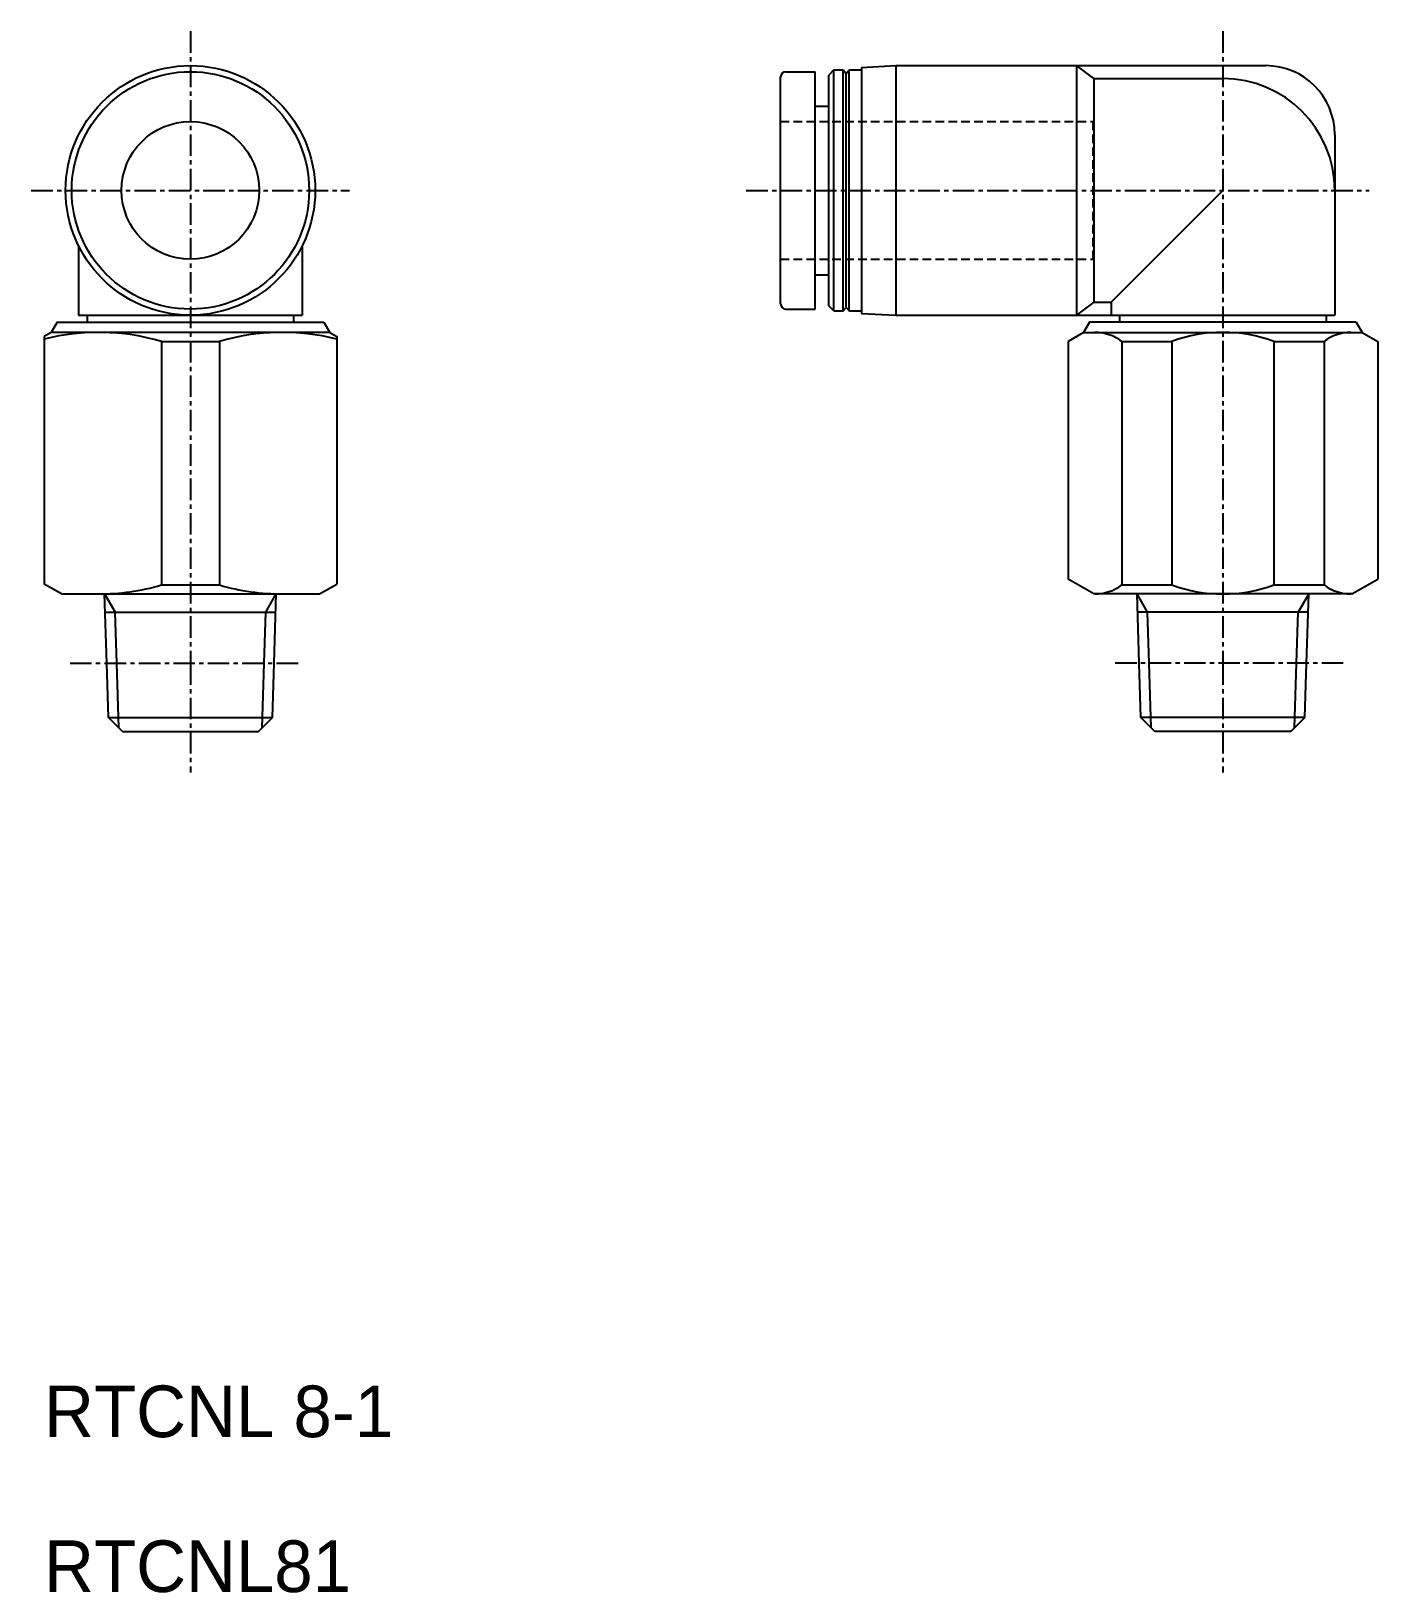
# Model space of a CAD drawing. Extents: x -0.8 to 77.5, y 0 to 90.7.
import ezdxf

# ---------------------------------------------------------------- set-up
doc = ezdxf.new("R2010")
doc.units = 0
doc.linetypes.add('CENTER', pattern=[2, 1.25, -0.25, 0.25, -0.25])
doc.linetypes.add('DASHED', pattern=[0.75, 0.5, -0.25])
doc.layers.get('0').update_dxf_attribs({"linetype": 'CONTINUOUS'})
doc.layers.add('CENTER', color=1, linetype='CENTER')

msp = doc.modelspace()

# ---------------------------------------------------------------- linework, layer by layer
at = {"color": 7, "linetype": 'CONTINUOUS'}
for p, q in [((42.8, 74.85), (42.8, 88.05)), ((43.1, 88.35), (44.8, 88.35)), ((44.8, 74.55), (44.8, 88.35)), ((45.9, 88.45), (45.6, 88.15)), ((45.6, 74.75), (45.6, 88.15)), ((45.9, 74.45), (45.9, 88.45)), ((45.9, 88.45), (46.425, 88.45)), ((46.425, 74.45), (46.425, 88.45)), ((46.425, 88.45), (46.6, 88.25)), ((46.6, 88.25), (46.775, 88.45)), ((46.6, 74.65), (46.6, 88.25)), ((46.775, 74.45), (46.775, 88.45)), ((46.775, 88.45), (47.5, 88.45)), ((47.5, 88.595), (49.5, 88.7)), ((47.5, 88.595), (47.5, 74.305)), ((49.5, 88.7), (71, 88.7)), ((49.5, 88.7), (49.5, 74.2)), ((60, 88.7), (60, 74.2)), ((61, 87.95), (60, 88.7)), ((61, 87.95), (68.5, 87.95)), ((61, 87.95), (61, 74.95)), ((44.8, 86.35), (45.6, 86.35)), ((75, 84.7), (75, 74.2)), ((62, 74.95), (68.5, 81.45)), ((2, 78.239), (2, 74.2)), ((15, 78.239), (15, 74.2)), ((44.8, 76.55), (45.6, 76.55)), ((43.1, 74.55), (44.8, 74.55)), ((45.9, 74.45), (45.6, 74.75)), ((45.9, 74.45), (46.425, 74.45)), ((46.425, 74.45), (46.6, 74.65)), ((46.6, 74.65), (46.775, 74.45)), ((46.775, 74.45), (47.5, 74.45)), ((61, 74.95), (60, 74.2)), ((61, 74.95), (62, 74.95)), ((62, 74.95), (62, 74.2)), ((0.75, 73.8), (0.404, 73.2)), ((0.75, 73.8), (16.25, 73.8)), ((2, 74.2), (15, 74.2)), ((2.5, 74.2), (2.5, 73.8)), ((14.5, 74.2), (14.5, 73.8)), ((16.25, 73.8), (16.596, 73.2)), ((47.5, 74.305), (49.5, 74.2)), ((49.5, 74.2), (75, 74.2)), ((60.75, 73.8), (60.404, 73.2)), ((76.25, 73.8), (60.75, 73.8)), ((62.5, 74.2), (62.5, 73.8)), ((74.5, 74.2), (74.5, 73.8)), ((76.25, 73.8), (76.596, 73.2)), ((0.404, 73.2), (0, 72.967)), ((0, 72.967), (0, 58.577)), ((16.596, 73.2), (0.404, 73.2)), ((6.812, 72.678), (6.812, 58.522)), ((6.812, 72.678), (10.188, 72.678)), ((10.188, 72.678), (10.188, 58.522)), ((16.596, 73.2), (17, 72.967)), ((17, 72.967), (17, 58.577)), ((60.404, 73.2), (59.5, 72.678)), ((59.5, 72.678), (59.5, 58.866)), ((60.404, 73.2), (76.596, 73.2)), ((62.618, 72.678), (62.618, 58.522)), ((62.618, 72.678), (65.542, 72.678)), ((65.542, 72.678), (65.542, 58.522)), ((71.458, 72.678), (71.458, 58.522)), ((71.458, 72.678), (74.382, 72.678)), ((74.382, 72.678), (74.382, 58.522)), ((76.596, 73.2), (77.5, 72.678)), ((77.5, 72.678), (77.5, 58.866)), ((1, 58), (0, 58.577)), ((6.812, 58.522), (10.188, 58.522)), ((16, 58), (17, 58.577)), ((61, 58), (59.5, 58.866)), ((62.618, 58.522), (65.542, 58.522)), ((71.458, 58.522), (74.382, 58.522)), ((76, 58), (77.5, 58.866)), ((1, 58), (16, 58)), ((3.636, 53.97), (3.51, 58)), ((13.364, 53.97), (13.49, 58)), ((76, 58), (61, 58)), ((63.636, 53.97), (63.51, 58)), ((73.364, 53.97), (73.49, 58)), ((3.543, 56.936), (13.457, 56.936)), ((73.457, 56.936), (63.543, 56.936)), ((3.735, 50.815), (3.636, 53.97)), ((13.265, 50.815), (13.364, 53.97)), ((63.735, 50.815), (63.636, 53.97)), ((73.265, 50.815), (73.364, 53.97)), ((3.735, 50.815), (13.265, 50.815)), ((4.55, 50), (3.735, 50.815)), ((4.55, 50), (12.45, 50)), ((12.45, 50), (13.265, 50.815)), ((73.265, 50.815), (63.735, 50.815)), ((64.55, 50), (63.735, 50.815)), ((72.45, 50), (64.55, 50)), ((72.45, 50), (73.265, 50.815))]:
    msp.add_line(p, q, dxfattribs=at)
at = {"color": 3, "linetype": 'DASHED'}
for p, q in [((42.8, 85.45), (60.95, 85.45)), ((60.95, 85.45), (60.95, 77.45)), ((42.8, 77.45), (60.95, 77.45))]:
    msp.add_line(p, q, dxfattribs=at)
at = {"color": 3, "linetype": 'CONTINUOUS'}
for p, q in [((3.51, 58), (4.124, 56.936)), ((12.876, 56.936), (13.49, 58)), ((64.124, 56.936), (63.51, 58)), ((73.49, 58), (72.876, 56.936)), ((4.217, 53.97), (4.124, 56.936)), ((12.783, 53.97), (12.876, 56.936)), ((64.217, 53.97), (64.124, 56.936)), ((72.783, 53.97), (72.876, 56.936)), ((4.334, 50.216), (4.217, 53.97)), ((12.666, 50.216), (12.783, 53.97)), ((64.334, 50.216), (64.217, 53.97)), ((72.666, 50.216), (72.783, 53.97))]:
    msp.add_line(p, q, dxfattribs=at)
at = {"color": 7, "linetype": 'CONTINUOUS'}
for radius in [7.25, 6.9, 4]:
    msp.add_circle((8.5, 81.45), radius, dxfattribs=at)
for centre, radius, start, end in [((43.1, 88.05), 0.3, 90, 180), ((71, 84.7), 4, 0, 90), ((68.5, 81.45), 6.5, 0, 90), ((43.1, 74.85), 0.3, 180, 270), ((3.156, 60.129), 13.071, 73.75758, 103.97203), ((13.844, 60.129), 13.071, 76.02797, 106.24242), ((61.059, 70.61), 2.59, 52.99464, 90), ((68.5, 64.553), 8.647, 69.99611, 110.00389), ((75.941, 70.61), 2.59, 90, 127.00536), ((3.156, 71.071), 13.071, 269.89978, 286.24237), ((13.844, 71.071), 13.071, 253.75763, 270.10022), ((61.059, 60.59), 2.59, 270.00005, 307.0054), ((68.5, 66.647), 8.647, 249.99617, 290.00394), ((75.941, 60.59), 2.59, 232.9947, 270.00005)]:
    msp.add_arc(centre, radius, start, end, dxfattribs=at)
at = {"layer": 'CENTER', "color": 1, "linetype": 'CENTER'}
for p, q in [((8.5, 90.7), (8.5, 53.97)), ((68.5, 90.7), (68.5, 53.97)), ((-0.75, 81.45), (17.75, 81.45)), ((40.8, 81.45), (77, 81.45)), ((1.51, 53.97), (14.844, 53.97)), ((8.5, 53.97), (8.5, 47.629)), ((75.49, 53.97), (62.156, 53.97)), ((68.5, 53.97), (68.5, 47.629))]:
    msp.add_line(p, q, dxfattribs=at)

# ---------------------------------------------------------------- texts
for s, p in [('RTCNL 8-1', (0, 9)), ('RTCNL81', (0, 0))]:
    msp.add_text(s, height=3).set_placement(p)

doc.saveas('drawing.dxf')
